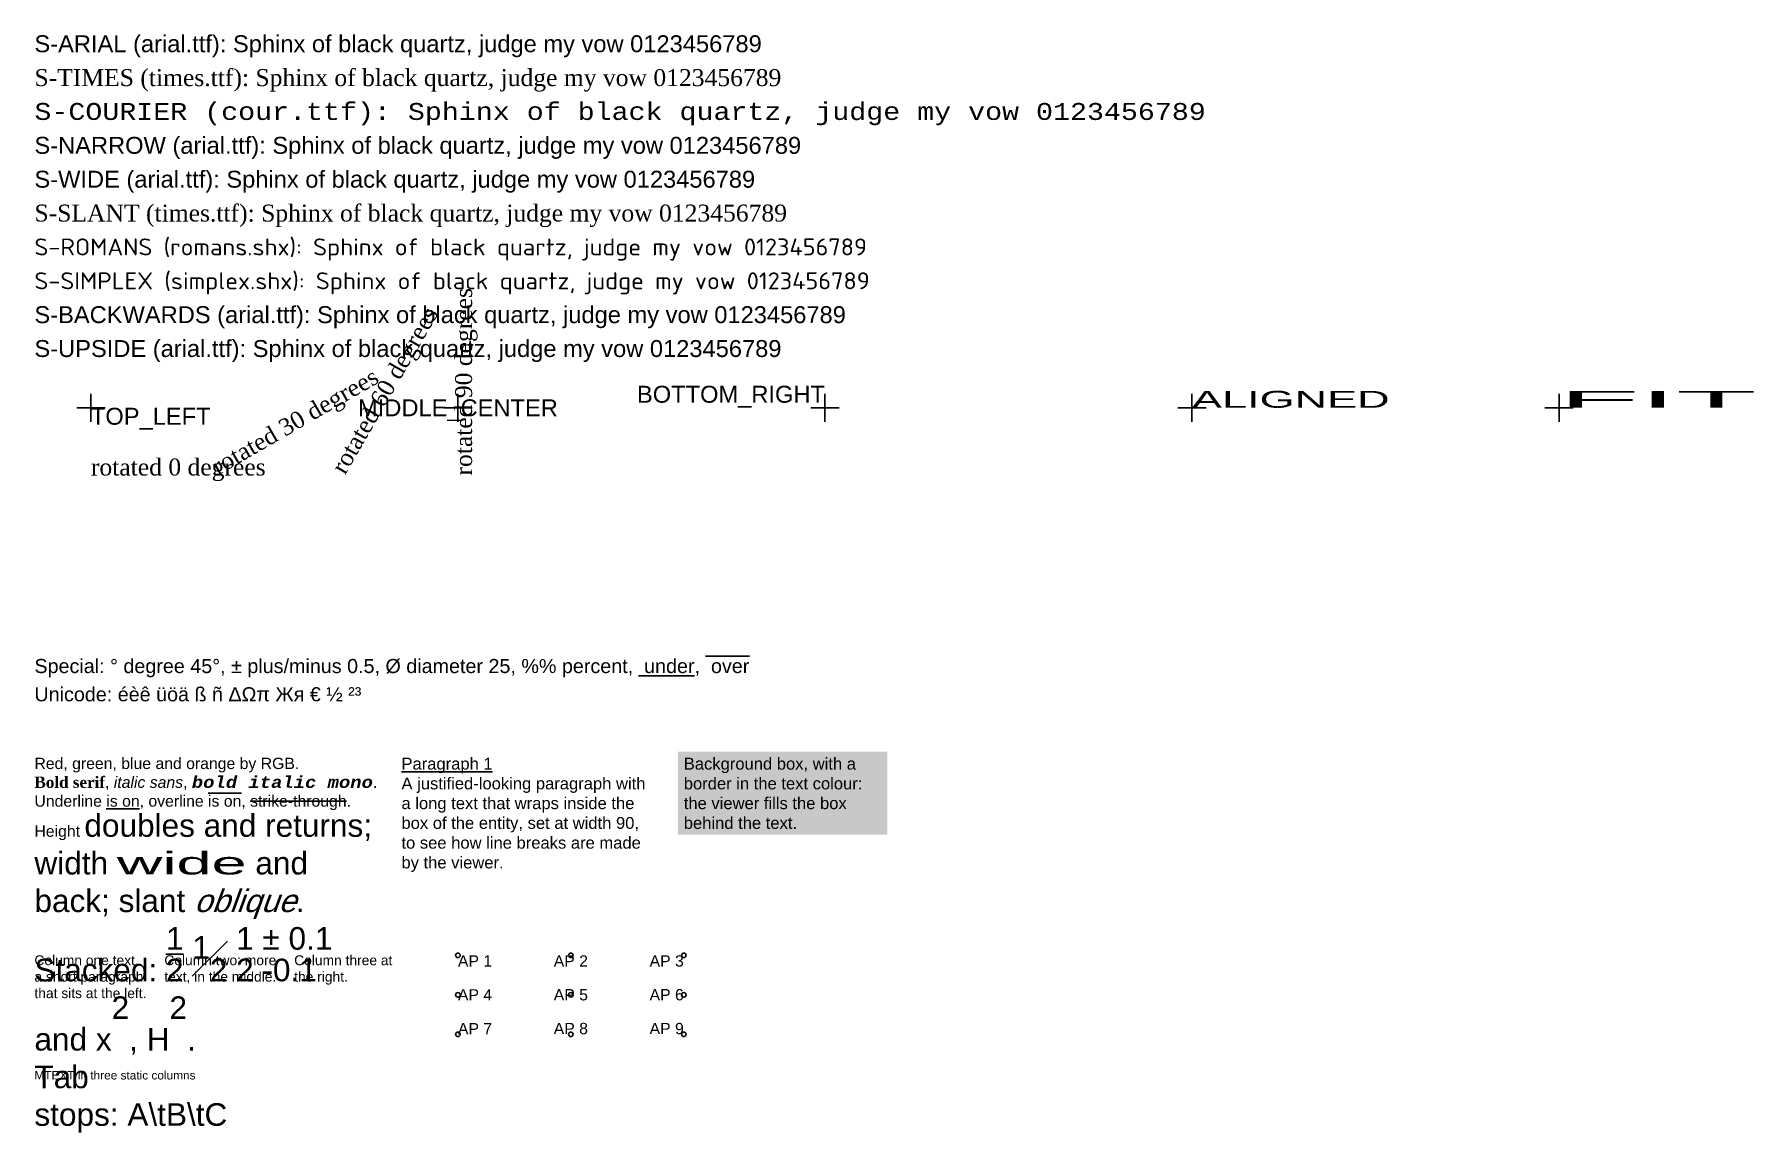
# Model space of a CAD drawing. Header units: millimetres. Extents: x 0 to 609, y -383 to 6.
import ezdxf
from ezdxf.enums import TextEntityAlignment as Align

# ---------------------------------------------------------------- set-up
doc = ezdxf.new("R2010")
doc.units = ezdxf.units.MM
doc.layers.add('NOTE', color=8, linetype='Continuous', lineweight=25)
doc.layers.add('TEXT', color=7, linetype='Continuous', lineweight=25)
doc.styles.add('S-ARIAL', font='arial.ttf')
doc.styles.add('S-BACKWARDS', font='arial.ttf')
doc.styles.add('S-COURIER', font='cour.ttf')
doc.styles.add('S-NARROW', font='arial.ttf', dxfattribs={"width": 0.6})
doc.styles.add('S-ROMANS', font='romans.shx')
doc.styles.add('S-SIMPLEX', font='simplex.shx')
doc.styles.add('S-SLANT', font='times.ttf', dxfattribs={"oblique": 20})
doc.styles.add('S-TIMES', font='times.ttf')
doc.styles.add('S-UPSIDE', font='arial.ttf')
doc.styles.add('S-WIDE', font='arial.ttf', dxfattribs={"width": 1.6})

msp = doc.modelspace()

# ---------------------------------------------------------------- linework, layer by layer
at = {"color": 1}
for p, q in [((20, -131), (20, -121)), ((150, -131), (150, -121)), ((280, -131), (280, -121)), ((410, -131), (410, -121)), ((540, -131), (540, -121)), ((15, -126), (25, -126)), ((145, -126), (155, -126)), ((275, -126), (285, -126)), ((405, -126), (415, -126)), ((535, -126), (545, -126))]:
    msp.add_line(p, q, dxfattribs=at)
for centre in [(150, -320), (190, -320), (230, -320), (150, -334), (190, -334), (230, -334), (150, -348), (190, -348), (230, -348)]:
    msp.add_circle(centre, 0.8, dxfattribs=at)

# ---------------------------------------------------------------- texts
at = {"layer": 'NOTE', "style": 'S-ARIAL'}
msp.add_text('MTEXT in three static columns', height=3, dxfattribs=at).set_placement((0, -364))
at = {"layer": 'TEXT'}
for s, height, style, p in [('S-ARIAL (arial.ttf): Sphinx of black quartz, judge my vow 0123456789', 6, 'S-ARIAL', (0, 0)), ('S-TIMES (times.ttf): Sphinx of black quartz, judge my vow 0123456789', 6, 'S-TIMES', (0, -12)), ('S-COURIER (cour.ttf): Sphinx of black quartz, judge my vow 0123456789', 6, 'S-COURIER', (0, -24)), ('S-NARROW (arial.ttf): Sphinx of black quartz, judge my vow 0123456789', 6, 'S-NARROW', (0, -36)), ('S-WIDE (arial.ttf): Sphinx of black quartz, judge my vow 0123456789', 6, 'S-WIDE', (0, -48)), ('S-SLANT (times.ttf): Sphinx of black quartz, judge my vow 0123456789', 6, 'S-SLANT', (0, -60)), ('S-ROMANS (romans.shx): Sphinx of black quartz, judge my vow 0123456789', 6, 'S-ROMANS', (0, -72)), ('S-SIMPLEX (simplex.shx): Sphinx of black quartz, judge my vow 0123456789', 6, 'S-SIMPLEX', (0, -84)), ('S-BACKWARDS (arial.ttf): Sphinx of black quartz, judge my vow 0123456789', 6, 'S-BACKWARDS', (0, -96)), ('S-UPSIDE (arial.ttf): Sphinx of black quartz, judge my vow 0123456789', 6, 'S-UPSIDE', (0, -108)), ('rotated 0 degrees', 6, 'S-TIMES', (20, -150)), ('Special: %%d degree 45%%d, %%p plus/minus 0.5, %%c diameter 25, %%%% percent, %%u under%%u, %%o over%%o', 5, 'S-ARIAL', (0, -220)), ('Unicode: éèê üöä ß ñ ΔΩπ Жя € ½ ²³', 5, 'S-ARIAL', (0, -230))]:
    msp.add_text(s, height=height, dxfattribs=dict(at, style=style)).set_placement(p)
at = {"layer": 'TEXT', "style": 'S-TIMES'}
for s, rotation, p in [('rotated 90 degrees', 90, (155, -150)), ('rotated 60 degrees', 60, (110, -150)), ('rotated 30 degrees', 30, (65, -150))]:
    msp.add_text(s, height=6, rotation=rotation, dxfattribs=at).set_placement(p)
at = {"layer": 'TEXT', "style": 'S-ARIAL'}
msp.add_text('BOTTOM_RIGHT', height=6, dxfattribs=at).set_placement((280, -126), align=Align.BOTTOM_RIGHT)
msp.add_text('ALIGNED', height=6, dxfattribs=at).set_placement((410, -126), (480, -126), align=Align.ALIGNED)
msp.add_text('FIT', height=6, dxfattribs=at).set_placement((540, -126), (610, -126), align=Align.FIT)
msp.add_text('TOP_LEFT', height=6, dxfattribs=at).set_placement((20, -126), align=Align.TOP_LEFT)
msp.add_text('MIDDLE_CENTER', height=6, dxfattribs=at).set_placement((150, -126), align=Align.MIDDLE_CENTER)
at = {"layer": 'TEXT', "insert": (230, -250), "char_height": 4.2, "width": 70, "attachment_point": 1, "style": 'S-ARIAL', "bg_fill": 1, "box_fill_scale": 1.5, "bg_fill_color": 0, "bg_fill_true_color": 16771980}
msp.add_mtext('Background box, with a border in the text colour: the viewer fills the box behind the text.', dxfattribs=at)
at = {"layer": 'TEXT', "style": 'S-ARIAL'}
for s, insert, char_height, width, attachment_point in [('{\\C1;Red}, {\\C3;green}, {\\C5;blue} and {\\c16744192;orange by RGB}.\\P{\\fTimes New Roman|b1;Bold serif}, {\\fArial|i1;italic sans}, {\\fCourier New|b1|i1;bold italic mono}.\\PUnderline \\Lis on\\l, overline \\Ois on\\o, \\Kstrike-through\\k.\\PHeight \\H2x;doubles\\H1x; and returns; width \\W2;wide\\W1; and back; slant \\Q20;oblique\\Q0;.\\PStacked: \\S1/2; \\S1#2; \\S1^2; \\S± 0.1^ -0.1; and x\\S2^;, H\\S2^ ;.\\PTab\\Pstops: A\\tB\\tC', (0, -250), 4, 120, 1), ('{\\L\\C2;Paragraph 1}\\PA justified-looking paragraph with a long text that wraps inside the box of the entity, set at width 90, to see how line breaks are made by the viewer.', (130, -250), 4.2, 90, 1), ('AP 1', (150, -320), 4, 30, 1), ('AP 2', (190, -320), 4, 30, 2), ('AP 3', (230, -320), 4, 30, 3), ('AP 4', (150, -334), 4, 30, 4), ('AP 5', (190, -334), 4, 30, 5), ('AP 6', (230, -334), 4, 30, 6), ('AP 7', (150, -348), 4, 30, 7), ('AP 8', (190, -348), 4, 30, 8), ('AP 9', (230, -348), 4, 30, 9)]:
    msp.add_mtext(s, dxfattribs=dict(at, insert=insert, char_height=char_height, width=width, attachment_point=attachment_point))
at = {"layer": 'TEXT'}
note = msp.add_mtext_static_columns([''] * 3, width=40, gutter_width=6, height=40, dxfattribs=dict(at, insert=(0, -320), char_height=3.5, attachment_point=1, style='S-ARIAL'))
for column, words in zip([note] + note.columns.linked_columns, ['Column one text, a short paragraph that sits at the left.\\NColumn two: more text, in the middle.\\NColumn three at the right.', '', '']):
    column.text = words

doc.saveas('drawing.dxf')
